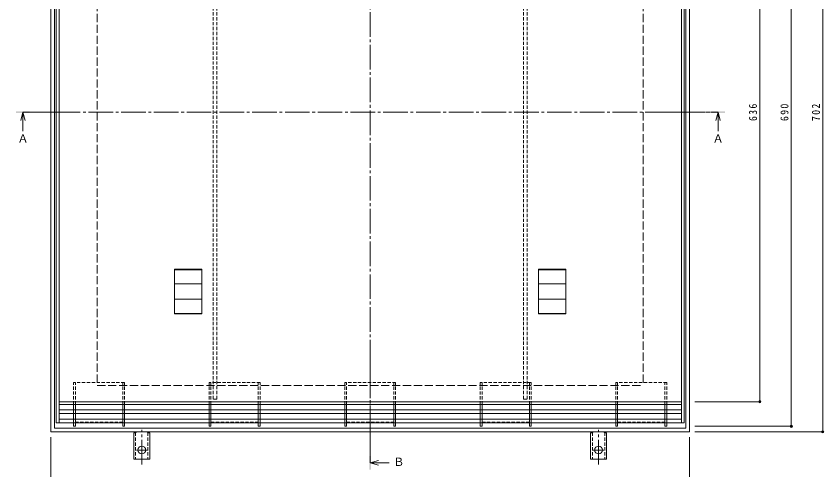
# Model space of a CAD drawing. Units: millimetres at full size, sheet at 1:3. Extents: x -1103 to 1185, y -824 to 816.
# Drawn here: x -1040 to -153, y -217 to 281 of the extents above; entities that cross this region are included whole.
import ezdxf
from ezdxf.enums import TextEntityAlignment as Align

# ---------------------------------------------------------------- set-up
doc = ezdxf.new("R2010")
doc.units = ezdxf.units.MM
doc.header["$LTSCALE"] = 3
doc.header["$PDMODE"] = 32
doc.header["$PDSIZE"] = 2.4
for name, pattern in [('CHAIN1', [8, 5, -1, 1, -1]), ('CHAIN2', [12, 9, -1, 1, -1]), ('DASHED1', [1.8, 1.2, -0.6]), ('DASHED3', [4, 3, -1])]:
    doc.linetypes.add(name, pattern=pattern)
for name, color, linetype, lineweight in [('3-0_DEFPOINTS', 7, 'CHAIN2', 9), ('3-1_Center-DIM', 2, 'Continuous', 9), ('3-2_Center-Sym', 3, 'Continuous', 9), ('3-3_Frame-TXT', 4, 'Continuous', 9), ('3-4_Draft', 7, 'Continuous', 9), ('3-5', 7, 'Continuous', 9), ('3-9', 4, 'Continuous', 9), ('3-A', 6, 'Continuous', 9)]:
    doc.layers.add(name, color=color, linetype=linetype, lineweight=lineweight)
doc.styles.add('ＭＳ ゴシック', font='')
doc.styles.get('ＭＳ ゴシック').set_extended_font_data('MS Gothic')

msp = doc.modelspace()

# ---------------------------------------------------------------- linework, layer by layer
at = {"layer": '3-0_DEFPOINTS'}
for p, q in [((-651.298, -209.616), (-651.298, 558.297)), ((-1032.89, 175.479), (-268.894, 175.479))]:
    msp.add_line(p, q, dxfattribs=at)
at = {"layer": '3-1_Center-DIM'}
for p, q in [((-1002.298, 526.479), (-1002.298, -175.521)), ((-300.298, 526.479), (-300.298, -175.521)), ((-998.298, 522.479), (-998.298, -171.521)), ((-304.298, 522.479), (-304.298, -171.521)), ((-1002.298, -175.521), (-300.298, -175.521)), ((-998.298, -171.521), (-304.298, -171.521)), ((-911.048, -176.521), (-911.048, -205.521)), ((-911.048, -176.521), (-909.798, -176.521)), ((-893.548, -176.521), (-894.798, -176.521)), ((-893.548, -176.521), (-893.548, -205.521)), ((-409.048, -176.521), (-409.048, -205.521)), ((-409.048, -176.521), (-407.798, -176.521)), ((-391.548, -176.521), (-392.798, -176.521)), ((-391.548, -176.521), (-391.548, -205.521)), ((-902.298, -205.521), (-911.048, -205.521)), ((-902.298, -205.521), (-893.548, -205.521)), ((-400.298, -205.521), (-409.048, -205.521)), ((-400.298, -205.521), (-391.548, -205.521))]:
    msp.add_line(p, q, dxfattribs=at)
at = {"layer": '3-1_Center-DIM', "linetype": 'DASHED3'}
for p, q in [((-951.298, 475.479), (-951.298, -124.521)), ((-351.298, 475.479), (-351.298, -124.521)), ((-951.298, -124.521), (-351.298, -124.521))]:
    msp.add_line(p, q, dxfattribs=at)
at = {"layer": '3-1_Center-DIM', "linetype": 'DASHED1'}
for p, q in [((-909.048, -176.375), (-909.048, -205.521)), ((-895.548, -176.375), (-895.548, -205.521)), ((-407.048, -176.375), (-407.048, -205.521)), ((-393.548, -176.375), (-393.548, -205.521))]:
    msp.add_line(p, q, dxfattribs=at)
at = {"layer": '3-1_Center-DIM', "linetype": 'CHAIN2'}
for p, q in [((-902.298, -211.469), (-902.298, -173.356)), ((-400.298, -211.469), (-400.298, -173.356)), ((-902.298, -195.521), (-908.074, -195.521)), ((-902.298, -195.521), (-896.522, -195.521)), ((-400.298, -195.521), (-406.074, -195.521)), ((-400.298, -195.521), (-394.522, -195.521))]:
    msp.add_line(p, q, dxfattribs=at)
at = {"layer": '3-1_Center-DIM'}
for centre in [(-902.298, -195.521), (-400.298, -195.521)]:
    msp.add_circle(centre, 4.25, dxfattribs=at)
for centre, start, end in [((-909.798, -174.521), 270, 329.99949), ((-894.798, -174.521), 210.00051, 270), ((-407.798, -174.521), 270, 329.99949), ((-392.798, -174.521), 210.00051, 270)]:
    msp.add_arc(centre, 2, start, end, dxfattribs=at)
at = {"layer": '3-2_Center-Sym'}
for p, q in [((-996.298, 516.479), (-996.298, -165.521)), ((-993.298, 516.479), (-993.298, -165.521)), ((-309.298, 516.479), (-309.298, -165.521)), ((-306.298, 516.479), (-306.298, -165.521)), ((-836.298, 2.933), (-866.298, 2.933)), ((-866.298, -45.976), (-866.298, 2.933)), ((-836.298, 2.433), (-866.298, 2.433)), ((-836.298, 2.933), (-836.298, -45.976)), ((-466.298, 2.933), (-466.298, -45.976)), ((-466.298, 2.933), (-436.298, 2.933)), ((-466.298, 2.433), (-436.298, 2.433)), ((-436.298, -45.976), (-436.298, 2.933)), ((-836.298, -13.155), (-866.298, -13.155)), ((-466.298, -13.155), (-436.298, -13.155)), ((-836.298, -29.887), (-866.298, -29.887)), ((-466.298, -29.887), (-436.298, -29.887)), ((-836.298, -45.476), (-866.298, -45.476)), ((-836.298, -45.976), (-866.298, -45.976)), ((-466.298, -45.476), (-436.298, -45.476)), ((-466.298, -45.976), (-436.298, -45.976)), ((-993.298, -142.521), (-309.298, -142.521)), ((-993.298, -145.521), (-309.298, -145.521))]:
    msp.add_line(p, q, dxfattribs=at)
at = {"layer": '3-3_Frame-TXT', "linetype": 'DASHED1'}
for p, q in [((-977.298, -145.521), (-977.298, -121.521)), ((-921.298, -121.521), (-977.298, -121.521)), ((-975.298, -145.521), (-975.298, -121.521)), ((-923.298, -145.521), (-923.298, -121.521)), ((-921.298, -145.521), (-921.298, -121.521)), ((-772.298, -121.521), (-828.298, -121.521)), ((-828.298, -145.521), (-828.298, -121.521)), ((-826.298, -145.521), (-826.298, -121.521)), ((-774.298, -145.521), (-774.298, -121.521)), ((-772.298, -145.521), (-772.298, -121.521)), ((-623.298, -121.521), (-679.298, -121.521)), ((-679.298, -145.521), (-679.298, -121.521)), ((-677.298, -145.521), (-677.298, -121.521)), ((-625.298, -145.521), (-625.298, -121.521)), ((-623.298, -145.521), (-623.298, -121.521)), ((-474.298, -121.521), (-530.298, -121.521)), ((-530.298, -145.521), (-530.298, -121.521)), ((-528.298, -145.521), (-528.298, -121.521)), ((-476.298, -145.521), (-476.298, -121.521)), ((-474.298, -145.521), (-474.298, -121.521)), ((-381.298, -145.521), (-381.298, -121.521)), ((-325.298, -121.521), (-381.298, -121.521)), ((-379.298, -145.521), (-379.298, -121.521)), ((-327.298, -145.521), (-327.298, -121.521)), ((-325.298, -145.521), (-325.298, -121.521)), ((-977.298, -155.521), (-977.298, -151.521)), ((-975.298, -155.521), (-975.298, -151.521)), ((-923.298, -155.521), (-923.298, -151.521)), ((-921.298, -155.521), (-921.298, -151.521)), ((-828.298, -155.521), (-828.298, -151.521)), ((-826.298, -155.521), (-826.298, -151.521)), ((-774.298, -155.521), (-774.298, -151.521)), ((-772.298, -155.521), (-772.298, -151.521)), ((-679.298, -155.521), (-679.298, -151.521)), ((-677.298, -155.521), (-677.298, -151.521)), ((-625.298, -155.521), (-625.298, -151.521)), ((-623.298, -155.521), (-623.298, -151.521)), ((-530.298, -155.521), (-530.298, -151.521)), ((-528.298, -155.521), (-528.298, -151.521)), ((-476.298, -155.521), (-476.298, -151.521)), ((-474.298, -155.521), (-474.298, -151.521)), ((-381.298, -155.521), (-381.298, -151.521)), ((-379.298, -155.521), (-379.298, -151.521)), ((-327.298, -155.521), (-327.298, -151.521)), ((-325.298, -155.521), (-325.298, -151.521)), ((-977.298, -165.521), (-977.298, -161.521)), ((-975.298, -165.521), (-975.298, -161.521)), ((-975.298, -165.021), (-923.298, -165.021)), ((-923.298, -165.521), (-923.298, -161.521)), ((-921.298, -165.521), (-921.298, -161.521)), ((-828.298, -165.521), (-828.298, -161.521)), ((-826.298, -165.521), (-826.298, -161.521)), ((-826.298, -165.021), (-774.298, -165.021)), ((-774.298, -165.521), (-774.298, -161.521)), ((-772.298, -165.521), (-772.298, -161.521)), ((-679.298, -165.521), (-679.298, -161.521)), ((-677.298, -165.521), (-677.298, -161.521)), ((-677.298, -165.021), (-625.298, -165.021)), ((-625.298, -165.521), (-625.298, -161.521)), ((-623.298, -165.521), (-623.298, -161.521)), ((-530.298, -165.521), (-530.298, -161.521)), ((-528.298, -165.521), (-528.298, -161.521)), ((-528.298, -165.021), (-476.298, -165.021)), ((-476.298, -165.521), (-476.298, -161.521)), ((-474.298, -165.521), (-474.298, -161.521)), ((-381.298, -165.521), (-381.298, -161.521)), ((-379.298, -165.521), (-379.298, -161.521)), ((-379.298, -165.021), (-327.298, -165.021)), ((-327.298, -165.521), (-327.298, -161.521)), ((-325.298, -165.521), (-325.298, -161.521))]:
    msp.add_line(p, q, dxfattribs=at)
at = {"layer": '3-3_Frame-TXT'}
for p, q in [((-977.298, -151.521), (-977.298, -145.521)), ((-975.298, -151.521), (-975.298, -145.521)), ((-923.298, -151.521), (-923.298, -145.521)), ((-921.298, -151.521), (-921.298, -145.521)), ((-828.298, -151.521), (-828.298, -145.521)), ((-826.298, -151.521), (-826.298, -145.521)), ((-774.298, -151.521), (-774.298, -145.521)), ((-772.298, -151.521), (-772.298, -145.521)), ((-679.298, -151.521), (-679.298, -145.521)), ((-677.298, -151.521), (-677.298, -145.521)), ((-625.298, -151.521), (-625.298, -145.521)), ((-623.298, -151.521), (-623.298, -145.521)), ((-530.298, -151.521), (-530.298, -145.521)), ((-528.298, -151.521), (-528.298, -145.521)), ((-476.298, -151.521), (-476.298, -145.521)), ((-474.298, -151.521), (-474.298, -145.521)), ((-381.298, -151.521), (-381.298, -145.521)), ((-379.298, -151.521), (-379.298, -145.521)), ((-327.298, -151.521), (-327.298, -145.521)), ((-325.298, -151.521), (-325.298, -145.521)), ((-977.298, -161.521), (-977.298, -155.521)), ((-975.298, -161.521), (-975.298, -155.521)), ((-923.298, -161.521), (-923.298, -155.521)), ((-921.298, -161.521), (-921.298, -155.521)), ((-828.298, -161.521), (-828.298, -155.521)), ((-826.298, -161.521), (-826.298, -155.521)), ((-774.298, -161.521), (-774.298, -155.521)), ((-772.298, -161.521), (-772.298, -155.521)), ((-679.298, -161.521), (-679.298, -155.521)), ((-677.298, -161.521), (-677.298, -155.521)), ((-625.298, -161.521), (-625.298, -155.521)), ((-623.298, -161.521), (-623.298, -155.521)), ((-530.298, -161.521), (-530.298, -155.521)), ((-528.298, -161.521), (-528.298, -155.521)), ((-476.298, -161.521), (-476.298, -155.521)), ((-474.298, -161.521), (-474.298, -155.521)), ((-381.298, -161.521), (-381.298, -155.521)), ((-379.298, -161.521), (-379.298, -155.521)), ((-327.298, -161.521), (-327.298, -155.521)), ((-325.298, -161.521), (-325.298, -155.521)), ((-977.298, -169.521), (-977.298, -165.521)), ((-975.298, -169.521), (-975.298, -165.521)), ((-923.298, -169.521), (-923.298, -165.521)), ((-921.298, -169.521), (-921.298, -165.521)), ((-828.298, -169.521), (-828.298, -165.521)), ((-826.298, -169.521), (-826.298, -165.521)), ((-774.298, -169.521), (-774.298, -165.521)), ((-772.298, -169.521), (-772.298, -165.521)), ((-679.298, -169.521), (-679.298, -165.521)), ((-677.298, -169.521), (-677.298, -165.521)), ((-625.298, -169.521), (-625.298, -165.521)), ((-623.298, -169.521), (-623.298, -165.521)), ((-530.298, -169.521), (-530.298, -165.521)), ((-528.298, -169.521), (-528.298, -165.521)), ((-476.298, -169.521), (-476.298, -165.521)), ((-474.298, -169.521), (-474.298, -165.521)), ((-381.298, -169.521), (-381.298, -165.521)), ((-379.298, -169.521), (-379.298, -165.521)), ((-327.298, -169.521), (-327.298, -165.521)), ((-325.298, -169.521), (-325.298, -165.521)), ((-975.298, -169.521), (-977.298, -169.521)), ((-921.298, -169.521), (-923.298, -169.521)), ((-826.298, -169.521), (-828.298, -169.521)), ((-772.298, -169.521), (-774.298, -169.521)), ((-677.298, -169.521), (-679.298, -169.521)), ((-623.298, -169.521), (-625.298, -169.521)), ((-528.298, -169.521), (-530.298, -169.521)), ((-474.298, -169.521), (-476.298, -169.521)), ((-379.298, -169.521), (-381.298, -169.521)), ((-325.298, -169.521), (-327.298, -169.521))]:
    msp.add_line(p, q, dxfattribs=at)
at = {"layer": '3-4_Draft'}
for p, q in [((-153.864, 526.479), (-153.864, -175.521)), ((-188.457, 520.479), (-188.457, -169.521)), ((-223.05, 493.479), (-223.05, -142.521)), ((-222.15, -142.521), (-294.298, -142.521)), ((-187.557, -169.521), (-294.298, -169.521)), ((-152.964, -175.521), (-294.298, -175.521)), ((-1002.298, -248.373), (-1002.298, -181.521)), ((-300.298, -248.373), (-300.298, -181.521))]:
    msp.add_line(p, q, dxfattribs=at)
for p in [(-223.05, -142.521), (-188.457, -169.521), (-153.864, -175.521)]:
    msp.add_point(p, dxfattribs=at)
at = {"layer": '3-5', "color": 4}
for p, q in [((-1032.89, 175.479), (-1035.29, 166.479)), ((-1032.89, 175.479), (-1032.89, 154.479)), ((-1032.89, 175.479), (-1030.49, 166.479)), ((-268.894, 175.479), (-271.294, 166.479)), ((-268.894, 175.479), (-268.894, 154.479)), ((-268.894, 175.479), (-266.494, 166.479)), ((-651.298, -209.616), (-642.298, -207.216)), ((-651.298, -209.616), (-630.298, -209.616)), ((-651.298, -209.616), (-642.298, -212.016))]:
    msp.add_line(p, q, dxfattribs=at)
at = {"layer": '3-5', "color": 4, "linetype": 'CHAIN1'}
for p, q in [((-1032.89, 175.479), (-977.737, 175.479)), ((-322.591, 175.479), (-268.894, 175.479)), ((-651.298, -99.624), (-651.298, -209.616))]:
    msp.add_line(p, q, dxfattribs=at)
at = {"layer": '3-5', "color": 4}
for points in [[(-1040.39, 174.729), (-1025.39, 174.729), (-1040.39, 176.229), (-1025.39, 176.229)], [(-276.394, 174.729), (-261.394, 174.729), (-276.394, 176.229), (-261.394, 176.229)], [(-652.048, -217.116), (-650.548, -217.116), (-652.048, -202.116), (-650.548, -202.116)]]:
    msp.add_solid(points, dxfattribs=at)
at = {"layer": '3-9', "color": 5, "linetype": 'DASHED1', "lineweight": 5}
msp.add_line((-478.798, -139.521), (-478.798, 490.479), dxfattribs=at)
msp.add_lwpolyline([(-819.798, 490.479), (-819.798, -139.521), (-823.798, -139.521), (-823.798, 490.479)], close=True, dxfattribs=at)
msp.add_lwpolyline([(-482.798, 490.479), (-482.798, -139.521), (-478.798, -139.521)], dxfattribs=at)
at = {"layer": '3-A'}
for p, q in [((-993.298, -151.521), (-309.298, -151.521)), ((-993.298, -155.521), (-309.298, -155.521)), ((-996.298, -165.521), (-306.298, -165.521)), ((-993.298, -161.521), (-309.298, -161.521))]:
    msp.add_line(p, q, dxfattribs=at)

# ---------------------------------------------------------------- texts
at = {"layer": '3-4_Draft', "color": 2, "char_height": 8.798, "attachment_point": 7, "rotation": 90, "style": 'ＭＳ ゴシック'}
for s, insert in [('\\T1.27;\\W0.9;636', (-226.05, 165.729)), ('\\T1.27;\\W0.9;690', (-191.457, 165.729)), ('\\T1.27;\\W0.9;702', (-156.864, 165.729))]:
    msp.add_mtext(s, dxfattribs=dict(at, insert=insert))
at = {"layer": '3-5', "color": 2, "style": 'ＭＳ ゴシック'}
for s, p in [('Ａ', (-1038.89, 139.479)), ('Ａ', (-274.894, 139.479)), ('Ｂ', (-625.798, -215.616))]:
    msp.add_text(s, height=8.798, dxfattribs=at).set_placement(p, align=Align.BOTTOM_LEFT)

doc.saveas('drawing.dxf')
